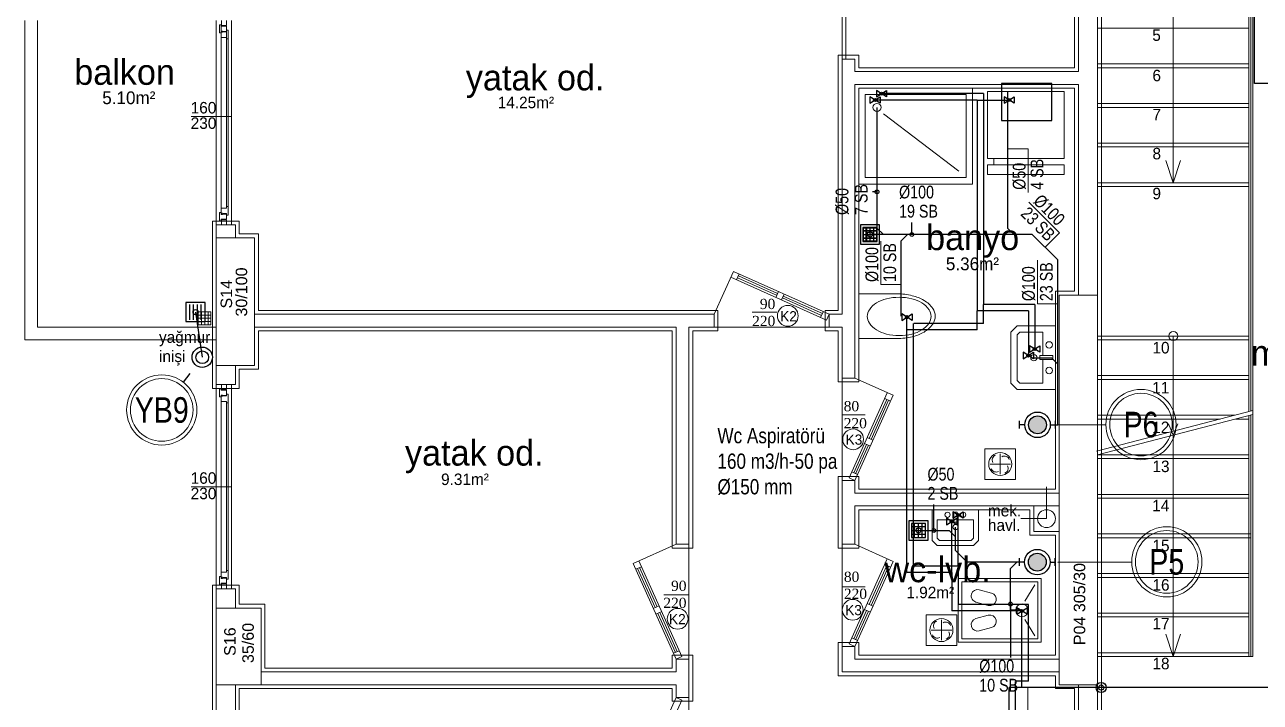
# Model space of a CAD drawing. Header units: centimetres. Extents: x 247352 to 270197, y -444050 to -441150.
# Drawn here: x 252605 to 253573, y -442880 to -442349 of the extents above; entities that cross this region are included whole.
import ezdxf
from ezdxf.enums import TextEntityAlignment as Align

# ---------------------------------------------------------------- set-up
doc = ezdxf.new("R2010")
doc.units = ezdxf.units.CM
doc.linetypes.add('DASHED', pattern=[1.524, 1.27, -0.254])
for name, color, linetype, lineweight in [('ROTAS-MIMARI', 8, 'Continuous', 13), ('ROTAS-MIMARI-YAZI', 8, 'Continuous', 13), ('ROTAS-SIHHI-HAVALANDIRMA-SEMBOL', 30, 'Continuous', 13), ('ROTAS-SIHHI-HAVALANDIRMA-YAZI', 30, 'Continuous', 9), ('ROTAS-SIHHI-KOLON-NO', 6, 'Continuous', 18), ('ROTAS-SIHHI-PIS-SU-CAP', 211, 'Continuous', 18), ('ROTAS-SIHHI-TEMIZ-SU-CAP', 101, 'Continuous', 18), ('ROTAS-SIHHI-YAGMUR-NO', 3, 'Continuous', 18)]:
    doc.layers.add(name, color=color, linetype=linetype, lineweight=lineweight)
for name, color, linetype in [('ROTAS-SEMBOL-KILAVUZ', 9, 'Continuous'), ('ROTAS-SIHHI-PIS-SU', 6, 'Continuous'), ('ROTAS-SIHHI-SEMBOL', 5, 'Continuous'), ('ROTAS-SIHHI-SICAK-SU', 1, 'DASHED'), ('ROTAS-SIHHI-SOGUK-SU', 5, 'Continuous'), ('ROTAS-SIHHI-YAGMUR', 3, 'Continuous')]:
    doc.layers.add(name, color=color, linetype=linetype)
doc.styles.add('arial_1_18', font='arial.ttf', dxfattribs={"height": 0.2})
doc.styles.add('ROTAS-YAZI', font='arial.ttf')
pattern_1 = [(45, (11555268.9, -21881944.5), (-441.941738, 441.941738), []), (45, (11555710.8, -21881944.5), (-441.941738, 441.941738), [781.25, -156.25, 0, -156.25])]

# ---------------------------------------------------------------- blocks, each defined once
blk = doc.blocks.new('ROTAS-S2-PIS-KOLON')
h = blk.add_hatch(color=6)
edge = h.paths.add_edge_path()
edge.add_arc((0, 0), 7, 0, 360)
at = {"color": 30}
for p, q in [((-10, 0), (-14, 0)), ((10, 0), (14, 0))]:
    blk.add_line(p, q, dxfattribs=at)
at = {"color": 1}
for points in [[(-14, -3), (-14, 3)], [(14, -3), (14, 3)]]:
    blk.add_lwpolyline(points, dxfattribs=at)
at = {"color": 30}
blk.add_circle((0, 0), 10, dxfattribs=at)
at = {"color": 6}
blk.add_circle((0, 0), 7, dxfattribs=at)
at = {"style": 'ROTAS-YAZI', "flags": 1}
blk.add_attdef('NO', (0, 0), '', height=5, dxfattribs=at)
blk = doc.blocks.new('ROTAS-S2-YER-SUZGECI')
for p, q in [((-5.5, 3), (5.5, 3)), ((-5.5, 0), (5.5, 0)), ((-3, -5.5), (-3, 5.5)), ((0, -5.5), (0, 5.5)), ((3, -5.5), (3, 5.5)), ((-5.5, -3), (5.5, -3))]:
    blk.add_line(p, q)
for points in [[(-7.5, -7.5), (7.5, -7.5), (7.5, 7.5), (-7.5, 7.5)], [(-5.5, -5.5), (5.5, -5.5), (5.5, 5.5), (-5.5, 5.5)]]:
    blk.add_lwpolyline(points, close=True)
blk.add_circle((0, 0), 2)
blk = doc.blocks.new('ROTAS-S2-TEMIZ-GIRIS')
for radius in [4, 2]:
    blk.add_circle((0, 0), radius)
blk = doc.blocks.new('ROTAS-S2-KURESEL-VANA')
blk.add_lwpolyline([(-4, -2.5), (4, 2.5), (4, -2.5), (-4, 2.5)], close=True)
blk.add_circle((0, 0), 1.2)
blk = doc.blocks.new('ROTAS-S2-BALKON-SUZGECI')
for p, q in [((-4.5, -6), (-4.5, 6)), ((-1.5, -6), (-1.5, 6)), ((1.5, -6), (1.5, 6)), ((4.5, -6), (4.5, 6))]:
    blk.add_line(p, q)
blk.add_lwpolyline([(-7.5, -7.5), (7.5, -7.5), (7.5, 7.5), (-7.5, 7.5)], close=True)
blk.add_circle((0, 0), 2)
blk = doc.blocks.new('ROTAS-S2-KOLON-YAGMUR')
at = {"color": 3}
for radius in [8, 5]:
    blk.add_circle((0, 0), radius, dxfattribs=at)
blk = doc.blocks.new('ROTAS-S2-ASPIRATOR')
for q in [(-8, 0), (0, 8), (8, 0), (0, -8)]:
    blk.add_line((0, 0), q)
blk.add_lwpolyline([(-12, -12), (12, -12), (12, 12), (-12, 12)], close=True)
blk.add_circle((0, 0), 9)
for centre, start, end in [((-2.26, 3.3), 110, 210), ((3.3, 2.26), 20, 120), ((-3.3, -2.26), 200, 300), ((2.26, -3.3), 290, 390)]:
    blk.add_arc(centre, 4, start, end)
blk = doc.blocks.new('ROTAS-S2-KOLON-NO')
at = {"color": 1}
for radius in [27.5, 24.5]:
    blk.add_circle((0, 0), radius, dxfattribs=at)
at = {"color": 6, "style": 'ROTAS-YAZI', "width": 0.8}
blk.add_attdef('NO', text='', height=20, dxfattribs=at).set_placement((0, 0), align=Align.MIDDLE_CENTER)
blk = doc.blocks.new('ROTAS-S2-KOLON-NO-YAGMUR')
at = {"color": 1}
for radius in [27.5, 24.5]:
    blk.add_circle((0, 0), radius, dxfattribs=at)
at = {"color": 3, "style": 'ROTAS-YAZI', "width": 0.8}
blk.add_attdef('NO', text='', height=20, dxfattribs=at).set_placement((0, 0), align=Align.MIDDLE_CENTER)
blk = doc.blocks.new('ROTAS-S2-TS-CAP2')
at = {"style": 'ROTAS-YAZI', "width": 0.8}
for tag, p in [('C1', (0, 15)), ('M1', (0, 0))]:
    blk.add_attdef(tag, p, '', height=10, dxfattribs=at)
blk = doc.blocks.new('ROTAS-S2-PS-CAP-UL')
for p, q in [((0, 16), (-34, 16)), ((0, 0), (0, 16))]:
    blk.add_line(p, q)
at = {"style": 'ROTAS-YAZI', "width": 0.8}
for tag, p in [('CAP', (-32, 18)), ('SB', (-32, 4))]:
    blk.add_attdef(tag, p, '', height=10, dxfattribs=at)
blk = doc.blocks.new('ROTAS-S2-PS-CAP-U')
for p, q in [((0, 0), (0, 16)), ((0, 16), (34, 16))]:
    blk.add_line(p, q)
at = {"style": 'ROTAS-YAZI', "width": 0.8}
for tag, p in [('CAP', (2, 18)), ('SB', (2, 4))]:
    blk.add_attdef(tag, p, '', height=10, dxfattribs=at)
blk = doc.blocks.new('ROTAS-S2-PS-CAP-AL')
for p, q in [((0, 0), (0, -16)), ((0, -16), (-34, -16))]:
    blk.add_line(p, q)
at = {"style": 'ROTAS-YAZI', "width": 0.8}
for tag, p in [('CAP', (-32, -14)), ('SB', (-32, -28))]:
    blk.add_attdef(tag, p, '', height=10, dxfattribs=at)

msp = doc.modelspace()

# ---------------------------------------------------------------- hatches: boundary and pattern name
at = {"layer": 'ROTAS-MIMARI', "ltscale": 0.03}
h = msp.add_hatch(dxfattribs=at)
h.set_pattern_fill('ANSI35', color=256, scale=50, style=0)
h.set_pattern_definition(pattern_1)
h.paths.add_polyline_path([(252785.24, -442515.76), (252755.24, -442515.76), (252755.24, -442615.76), (252785.24, -442615.76)])
h.paths.add_polyline_path([(252781.9, -442579.86), (252781.9, -442536.75), (252767.93, -442536.75), (252767.93, -442579.86)], flags=24)
h.paths.add_polyline_path([(252770.08, -442573.54), (252770.08, -442546.52), (252756.12, -442546.52), (252756.12, -442573.54)], flags=24)
h = msp.add_hatch(dxfattribs=at)
h.set_pattern_fill('ANSI35', color=256, scale=50, style=0)
h.set_pattern_definition(pattern_1)
h.paths.add_polyline_path([(253445.24, -442560.76), (253415.24, -442560.76), (253415.24, -442865.76), (253445.24, -442865.76)])
h.paths.add_polyline_path([(253438.05, -442837.16), (253438.05, -442768.19), (253424.08, -442768.19), (253424.08, -442837.16)], flags=24)
h = msp.add_hatch(dxfattribs=at)
h.set_pattern_fill('ANSI35', color=256, scale=50, style=0)
h.set_pattern_definition(pattern_1)
h.paths.add_polyline_path([(252790.24, -442805.76), (252755.24, -442805.76), (252755.24, -442865.76), (252790.24, -442865.76)])
h.paths.add_polyline_path([(252787.09, -442851.16), (252787.09, -442815.04), (252773.12, -442815.04), (252773.12, -442851.16)], flags=24)
h.paths.add_polyline_path([(252772.87, -442845.58), (252772.87, -442818.55), (252758.91, -442818.55), (252758.91, -442845.58)], flags=24)

# ---------------------------------------------------------------- linework, layer by layer
for p, q in [((253504.49, -442225.76), (253504.49, -442472.76)), ((253563.74, -442225.76), (253563.74, -442651.93)), ((253565.24, -442225.76), (253565.24, -442651.54)), ((253566.74, -442225.76), (253566.74, -442654.25)), ((253427.24, -442313.76), (253427.24, -442382.76)), ((253430.24, -442310.76), (253430.24, -442385.76)), ((253445.24, -442310.76), (253445.24, -442560.76)), ((253448.24, -442525.76), (253448.24, -442310.76)), ((253245.24, -442375.9), (253245.24, -442329.08)), ((253248.24, -442329.08), (253248.24, -442375.9)), ((252755.24, -442505.76), (252755.24, -442345.76)), ((252757.65, -442349.06), (252759.05, -442349.06)), ((252757.65, -442355.46), (252757.65, -442349.06)), ((252759.05, -442349.06), (252759.05, -442492.56)), ((252759.05, -442350.26), (252759.05, -442349.06)), ((252759.05, -442350.26), (252763.25, -442350.26)), ((252759.25, -442349.76), (252759.25, -442345.76)), ((252763.25, -442349.76), (252759.25, -442349.76)), ((252763.25, -442345.76), (252763.25, -442349.76)), ((252763.25, -442350.26), (252763.25, -442491.36)), ((252763.25, -442354.26), (252763.25, -442350.26)), ((252763.25, -442353.36), (252763.25, -442354.56)), ((252763.25, -442353.36), (252764.65, -442353.36)), ((252764.65, -442491.36), (252764.65, -442353.36)), ((252764.65, -442360.16), (252764.65, -442353.36)), ((252767.05, -442505.76), (252767.05, -442345.76)), ((253445.24, -442351.76), (253563.74, -442351.76)), ((252757.65, -442355.46), (252759.05, -442355.46)), ((252759.05, -442353.96), (252760.05, -442353.96)), ((252759.05, -442355.46), (252759.05, -442353.96)), ((252759.05, -442354.56), (252759.05, -442358.96)), ((252759.05, -442354.56), (252759.55, -442354.56)), ((252759.05, -442358.96), (252763.25, -442358.96)), ((252759.55, -442354.86), (252759.55, -442354.56)), ((252759.55, -442354.86), (252760.05, -442354.86)), ((252760.05, -442354.26), (252760.05, -442353.96)), ((252760.05, -442354.26), (252763.25, -442354.26)), ((252760.05, -442354.86), (252760.05, -442354.56)), ((252760.05, -442354.56), (252763.25, -442354.56)), ((252763.25, -442360.16), (252763.25, -442358.96)), ((252763.25, -442360.16), (252764.65, -442360.16)), ((253242.24, -442572.76), (253242.24, -442372.9)), ((253242.24, -442372.9), (253258.24, -442372.9)), ((253258.24, -442372.9), (253258.24, -442382.76)), ((253245.24, -442375.9), (253245.24, -442575.76)), ((253255.24, -442375.9), (253245.24, -442375.9)), ((253248.24, -442375.9), (253245.24, -442375.9)), ((253255.24, -442375.9), (253255.24, -442385.76)), ((253445.24, -442379.76), (253563.74, -442379.76)), ((253430.24, -442385.76), (253255.24, -442385.76)), ((253258.24, -442382.76), (253427.24, -442382.76)), ((253445.24, -442382.76), (253563.74, -442382.76)), ((253430.24, -442395.76), (253255.24, -442395.76)), ((253255.24, -442395.76), (253255.24, -442625.76)), ((253427.24, -442398.76), (253258.24, -442398.76)), ((253258.24, -442398.76), (253258.24, -442628.76)), ((253347.24, -442468.76), (253347.24, -442398.76)), ((253427.24, -442398.76), (253427.24, -442557.76)), ((253430.24, -442395.76), (253430.24, -442560.76)), ((253445.24, -442410.76), (253563.74, -442410.76)), ((252735.61, -442420.81), (252767.05, -442420.81)), ((253445.24, -442413.76), (253563.74, -442413.76)), ((253445.24, -442441.76), (253563.74, -442441.76)), ((253445.24, -442444.76), (253563.74, -442444.76)), ((253504.49, -442472.76), (253498.76, -442455.24)), ((253504.49, -442472.76), (253510.22, -442455.24)), ((253445.24, -442472.76), (253563.74, -442472.76)), ((253445.24, -442475.76), (253563.74, -442475.76)), ((252757.65, -442496.06), (252757.65, -442502.46)), ((252757.65, -442496.06), (252759.05, -442496.06)), ((252759.05, -442492.56), (252763.25, -442492.56)), ((252759.05, -442496.96), (252759.05, -442492.56)), ((252759.05, -442496.06), (252759.05, -442497.56)), ((252759.05, -442496.96), (252759.55, -442496.96)), ((252759.05, -442497.56), (252760.05, -442497.56)), ((252759.55, -442496.66), (252760.05, -442496.66)), ((252759.55, -442496.66), (252759.55, -442496.96)), ((252760.05, -442496.66), (252760.05, -442496.96)), ((252760.05, -442496.96), (252763.25, -442496.96)), ((252760.05, -442497.26), (252760.05, -442497.56)), ((252760.05, -442497.26), (252763.25, -442497.26)), ((252763.25, -442491.36), (252763.25, -442492.56)), ((252763.25, -442491.36), (252764.65, -442491.36)), ((252763.25, -442498.16), (252763.25, -442496.96)), ((252763.25, -442497.26), (252763.25, -442501.26)), ((252763.25, -442498.16), (252764.65, -442498.16)), ((252764.65, -442491.36), (252764.65, -442498.16)), ((252773.24, -442502.76), (252752.24, -442502.76)), ((252752.24, -442502.76), (252752.24, -442515.76)), ((252755.24, -442515.76), (252755.24, -442505.76)), ((252755.24, -442505.76), (252770.24, -442505.76)), ((252757.65, -442502.46), (252759.05, -442502.46)), ((252759.05, -442501.26), (252759.05, -442502.46)), ((252759.05, -442501.26), (252763.25, -442501.26)), ((252759.25, -442501.76), (252759.25, -442505.76)), ((252763.25, -442501.76), (252759.25, -442501.76)), ((252763.25, -442505.76), (252763.25, -442501.76)), ((252770.24, -442515.76), (252770.24, -442505.76)), ((252773.24, -442512.76), (252773.24, -442502.76)), ((253272.04, -442508.24), (253262.04, -442508.24)), ((253262.04, -442508.24), (253262.04, -442518.24)), ((253264.51, -442508.24), (253264.51, -442518.24)), ((253267.13, -442508.24), (253267.13, -442518.24)), ((253269.74, -442508.24), (253269.74, -442518.24)), ((253272.04, -442518.24), (253272.04, -442508.24)), ((252752.24, -442515.76), (252752.24, -442585.76)), ((252788.24, -442512.76), (252773.24, -442512.76)), ((252788.24, -442572.76), (252788.24, -442512.76)), ((253262.04, -442510.71), (253272.04, -442510.71)), ((253262.04, -442513.24), (253272.04, -442513.24)), ((253262.04, -442515.77), (253272.04, -442515.77)), ((253262.04, -442518.24), (253272.04, -442518.24)), ((253448.24, -442585.76), (253448.24, -442525.76)), ((253144.99, -442575.76), (253160.11, -442542.12)), ((253232.94, -442580.32), (253158.06, -442546.68)), ((253234.99, -442575.76), (253160.11, -442542.12)), ((253162.62, -442548.73), (253164.67, -442544.17)), ((253194.61, -442559.4), (253164.01, -442545.65)), ((253193.96, -442560.84), (253163.36, -442547.09)), ((253195.27, -442557.92), (253193.22, -442562.48)), ((253199.83, -442559.97), (253197.78, -442564.53)), ((253229.12, -442576.64), (253198.52, -442562.89)), ((253229.77, -442575.2), (253199.17, -442561.45)), ((253288.12, -442559.76), (253258.19, -442559.76)), ((253258.19, -442559.76), (253258.19, -442594.8)), ((253412.24, -442557.76), (253412.24, -442712.76)), ((253427.24, -442557.76), (253412.24, -442557.76)), ((252751.09, -442573.9), (252741.09, -442573.9)), ((252741.09, -442573.9), (252741.09, -442583.9)), ((252743.56, -442573.9), (252743.56, -442583.9)), ((252746.17, -442573.9), (252746.17, -442583.9)), ((252748.79, -442573.9), (252748.79, -442583.9)), ((252751.09, -442583.9), (252751.09, -442573.9)), ((252785.24, -442575.76), (253144.99, -442575.76)), ((253147.99, -442572.76), (252788.24, -442572.76)), ((253144.99, -442585.76), (253144.99, -442575.76)), ((253147.99, -442588.76), (253147.99, -442572.76)), ((253174.74, -442574.13), (253194.06, -442574.13)), ((253230.43, -442573.71), (253228.38, -442578.28)), ((253242.24, -442572.76), (253231.99, -442572.76)), ((253231.99, -442572.76), (253231.99, -442588.76)), ((253234.99, -442575.76), (253232.94, -442580.32)), ((253234.99, -442575.76), (253245.24, -442575.76)), ((253234.99, -442585.76), (253234.99, -442575.76)), ((252741.09, -442576.37), (252751.09, -442576.37)), ((252741.09, -442578.9), (252751.09, -442578.9)), ((252741.09, -442581.43), (252751.09, -442581.43)), ((252741.09, -442583.9), (252751.09, -442583.9)), ((252752.24, -442585.76), (252752.24, -442633.76)), ((252785.24, -442585.76), (253115.24, -442585.76)), ((253115.24, -442585.76), (253115.24, -442755.76)), ((253125.24, -442585.76), (253144.99, -442585.76)), ((253125.24, -442585.76), (253125.24, -442755.76)), ((253234.99, -442585.76), (253144.99, -442585.76)), ((253234.99, -442585.76), (253245.24, -442585.76)), ((253245.24, -442585.76), (253245.24, -442625.76)), ((253448.24, -442810.76), (253448.24, -442585.76)), ((252788.24, -442588.76), (253112.24, -442588.76)), ((252788.24, -442588.76), (252788.24, -442618.76)), ((253112.24, -442588.76), (253112.24, -442758.76)), ((253128.24, -442758.76), (253128.24, -442588.76)), ((253128.24, -442588.76), (253147.99, -442588.76)), ((253231.99, -442588.76), (253242.24, -442588.76)), ((253242.24, -442628.76), (253242.24, -442588.76)), ((253288.12, -442594.76), (253258.23, -442594.76)), ((253445.24, -442592.76), (253563.74, -442592.76)), ((253504.49, -442592.76), (253504.49, -442667.3)), ((253445.24, -442595.76), (253563.74, -442595.76)), ((252755.24, -442630.76), (252755.24, -442615.76)), ((252770.24, -442630.76), (252770.24, -442615.76)), ((252773.24, -442633.76), (252773.24, -442618.76)), ((252788.24, -442618.76), (252773.24, -442618.76)), ((253445.24, -442623.76), (253563.74, -442623.76)), ((252752.24, -442633.76), (252773.24, -442633.76)), ((252770.24, -442630.76), (252755.24, -442630.76)), ((252755.24, -442790.76), (252755.24, -442630.76)), ((252757.65, -442640.46), (252757.65, -442634.06)), ((252757.65, -442634.06), (252759.05, -442634.06)), ((252759.05, -442635.26), (252759.05, -442634.06)), ((252759.25, -442634.76), (252759.25, -442630.76)), ((252763.25, -442630.76), (252763.25, -442634.76)), ((252767.05, -442790.76), (252767.05, -442630.76)), ((253258.24, -442628.76), (253242.24, -442628.76)), ((253255.24, -442625.76), (253245.24, -442625.76)), ((253245.24, -442705.76), (253245.24, -442625.76)), ((253255.24, -442625.76), (253285.15, -442639.2)), ((253445.24, -442626.76), (253563.74, -442626.76)), ((252757.65, -442640.46), (252759.05, -442640.46)), ((252759.05, -442635.26), (252763.25, -442635.26)), ((252759.05, -442640.46), (252759.05, -442638.96)), ((252759.05, -442638.96), (252760.05, -442638.96)), ((252759.05, -442639.56), (252759.55, -442639.56)), ((252759.05, -442639.56), (252759.05, -442643.96)), ((252763.25, -442634.76), (252759.25, -442634.76)), ((252759.55, -442639.86), (252759.55, -442639.56)), ((252759.55, -442639.86), (252760.05, -442639.86)), ((252760.05, -442639.26), (252760.05, -442638.96)), ((252760.05, -442639.26), (252763.25, -442639.26)), ((252760.05, -442639.56), (252763.25, -442639.56)), ((252760.05, -442639.86), (252760.05, -442639.56)), ((252763.25, -442639.26), (252763.25, -442635.26)), ((252763.25, -442638.36), (252764.65, -442638.36)), ((252763.25, -442638.36), (252763.25, -442639.56)), ((252764.65, -442645.16), (252764.65, -442638.36)), ((253250.68, -442703.71), (253280.59, -442637.15)), ((253255.24, -442705.76), (253285.15, -442639.2)), ((253266.43, -442673.05), (253280.18, -442642.45)), ((253267.87, -442673.7), (253281.62, -442643.1)), ((253278.54, -442641.71), (253283.1, -442643.76)), ((252759.05, -442643.96), (252759.05, -442777.56)), ((252759.05, -442643.96), (252763.25, -442643.96)), ((252763.25, -442645.16), (252763.25, -442643.96)), ((252763.25, -442645.16), (252763.25, -442776.36)), ((252763.25, -442645.16), (252764.65, -442645.16)), ((252764.65, -442776.36), (252764.65, -442645.16)), ((253444.49, -442682.86), (253566.74, -442651.15)), ((253263.35, -442654.51), (253245.24, -442654.51)), ((253445.24, -442685.76), (253566.74, -442654.25)), ((253445.24, -442654.76), (253552.82, -442654.76)), ((253445.24, -442657.76), (253541.26, -442657.76)), ((253504.49, -442670.4), (253500.63, -442661.49)), ((253504.49, -442670.4), (253508.14, -442661.43)), ((253553.21, -442657.76), (253563.74, -442657.76)), ((253563.74, -442655.03), (253563.74, -442843.76)), ((253565.24, -442654.64), (253565.24, -442843.76)), ((253566.74, -442654.25), (253566.74, -442843.76)), ((253269.35, -442674.36), (253264.79, -442672.31)), ((253504.49, -442670.4), (253504.49, -442843.76)), ((253254.37, -442699.89), (253264.38, -442677.61)), ((253255.81, -442700.54), (253265.82, -442678.26)), ((253267.3, -442678.92), (253262.74, -442676.87)), ((253445.24, -442685.76), (253563.74, -442685.76)), ((253445.24, -442688.76), (253563.74, -442688.76)), ((253257.29, -442701.2), (253252.73, -442699.15)), ((252735.61, -442710.76), (252767.05, -442710.76)), ((253242.24, -442758.76), (253242.24, -442702.76)), ((253242.24, -442702.76), (253258.24, -442702.76)), ((253245.24, -442705.76), (253245.24, -442755.76)), ((253255.24, -442705.76), (253245.24, -442705.76)), ((253255.24, -442705.76), (253250.68, -442703.71)), ((253255.24, -442705.76), (253255.24, -442715.76)), ((253258.24, -442702.76), (253258.24, -442712.76)), ((253405.24, -442735.76), (253405.24, -442710.76)), ((253415.24, -442715.76), (253255.24, -442715.76)), ((253258.24, -442712.76), (253412.24, -442712.76)), ((253445.24, -442716.76), (253563.74, -442716.76)), ((253445.24, -442719.76), (253563.74, -442719.76)), ((253415.24, -442725.76), (253255.24, -442725.76)), ((253255.24, -442725.76), (253255.24, -442755.76)), ((253392.24, -442728.76), (253258.24, -442728.76)), ((253258.24, -442728.76), (253258.24, -442758.76)), ((253315.75, -442728.76), (253352.02, -442728.76)), ((253315.75, -442752.76), (253315.75, -442728.76)), ((253332.54, -442738.59), (253332.54, -442730.59)), ((253332.54, -442730.59), (253335.22, -442730.59)), ((253335.22, -442730.59), (253335.22, -442738.59)), ((253352.02, -442728.76), (253352.02, -442752.76)), ((253392.24, -442728.76), (253392.24, -442748.76)), ((253395.24, -442725.76), (253415.24, -442725.76)), ((253395.24, -442745.76), (253395.24, -442725.76)), ((253415.24, -442725.76), (253415.24, -442745.76)), ((253332.54, -442736.76), (253319.75, -442736.76)), ((253319.75, -442751.11), (253319.75, -442736.76)), ((253335.22, -442738.59), (253332.54, -442738.59)), ((253348.02, -442736.76), (253335.22, -442736.76)), ((253348.02, -442736.76), (253348.02, -442751.11)), ((253385.24, -442735.76), (253405.24, -442735.76)), ((253412.24, -442748.76), (253392.24, -442748.76)), ((253415.24, -442745.76), (253395.24, -442745.76)), ((253412.24, -442748.76), (253412.24, -442787.76)), ((253445.24, -442747.76), (253565.24, -442747.76)), ((253115.24, -442755.76), (253081.59, -442770.88)), ((253112.24, -442758.76), (253128.24, -442758.76)), ((253115.24, -442755.76), (253125.24, -442755.76)), ((253125.24, -442845.76), (253125.24, -442755.76)), ((253258.24, -442758.76), (253242.24, -442758.76)), ((253255.24, -442755.76), (253245.24, -442755.76)), ((253245.24, -442835.76), (253245.24, -442755.76)), ((253255.24, -442755.76), (253285.15, -442769.2)), ((253319.75, -442756.76), (253315.75, -442752.76)), ((253321.41, -442752.76), (253319.75, -442751.11)), ((253348.02, -442756.76), (253319.75, -442756.76)), ((253346.36, -442752.76), (253321.41, -442752.76)), ((253348.02, -442751.11), (253346.36, -442752.76)), ((253352.02, -442752.76), (253348.02, -442756.76)), ((253445.24, -442750.76), (253565.24, -442750.76)), ((253119.8, -442843.71), (253086.16, -442768.83)), ((253250.68, -442833.71), (253280.59, -442767.15)), ((253255.24, -442835.76), (253285.15, -442769.2)), ((252759.05, -442777.56), (252763.25, -442777.56)), ((252759.05, -442781.96), (252759.05, -442777.56)), ((252763.25, -442776.36), (252763.25, -442777.56)), ((252763.25, -442776.36), (252764.65, -442776.36)), ((252764.65, -442776.36), (252764.65, -442783.16)), ((253115.24, -442845.76), (253081.59, -442770.88)), ((253088.2, -442773.39), (253083.64, -442775.44)), ((253098.88, -442805.38), (253085.13, -442774.78)), ((253100.32, -442804.73), (253086.57, -442774.13)), ((253266.43, -442803.05), (253280.18, -442772.45)), ((253267.87, -442803.7), (253281.62, -442773.1)), ((253278.54, -442771.71), (253283.1, -442773.76)), ((253445.24, -442778.76), (253563.74, -442778.76)), ((252752.24, -442787.76), (252752.24, -442805.76)), ((252773.24, -442787.76), (252752.24, -442787.76)), ((252757.65, -442781.06), (252757.65, -442787.46)), ((252757.65, -442781.06), (252759.05, -442781.06)), ((252757.65, -442787.46), (252759.05, -442787.46)), ((252759.05, -442781.06), (252759.05, -442782.56)), ((252759.05, -442781.96), (252759.55, -442781.96)), ((252759.05, -442782.56), (252760.05, -442782.56)), ((252759.05, -442786.26), (252759.05, -442787.46)), ((252759.05, -442786.26), (252763.25, -442786.26)), ((252759.25, -442786.76), (252759.25, -442790.76)), ((252763.25, -442786.76), (252759.25, -442786.76)), ((252759.55, -442781.66), (252760.05, -442781.66)), ((252759.55, -442781.66), (252759.55, -442781.96)), ((252760.05, -442781.66), (252760.05, -442781.96)), ((252760.05, -442781.96), (252763.25, -442781.96)), ((252760.05, -442782.26), (252760.05, -442782.56)), ((252760.05, -442782.26), (252763.25, -442782.26)), ((252763.25, -442783.16), (252763.25, -442781.96)), ((252763.25, -442782.26), (252763.25, -442786.26)), ((252763.25, -442783.16), (252764.65, -442783.16)), ((252763.25, -442790.76), (252763.25, -442786.76)), ((252773.24, -442802.76), (252773.24, -442787.76)), ((253336.09, -442782.54), (253336.09, -442832.54)), ((253401.09, -442782.54), (253336.09, -442782.54)), ((253338.87, -442785.32), (253338.87, -442829.76)), ((253398.31, -442785.32), (253338.87, -442785.32)), ((253396.09, -442787.54), (253388.32, -442800.29)), ((253398.31, -442829.76), (253398.31, -442785.32)), ((253401.09, -442832.54), (253401.09, -442782.54)), ((253412.24, -442787.76), (253412.24, -442842.74)), ((253445.24, -442781.76), (253563.74, -442781.76)), ((252755.24, -442805.76), (252755.24, -442790.76)), ((252770.24, -442790.76), (252755.24, -442790.76)), ((252770.24, -442805.76), (252770.24, -442790.76)), ((253105.67, -442795.48), (253125.24, -442795.48)), ((253263.37, -442789.14), (253245.26, -442789.14)), ((253362.21, -442794.01), (253352.55, -442791.42)), ((252752.24, -442805.76), (252752.24, -442865.76)), ((252793.24, -442802.76), (252773.24, -442802.76)), ((252793.24, -442852.76), (252793.24, -442802.76)), ((253097.39, -442806.04), (253101.95, -442803.99)), ((253254.37, -442829.89), (253264.38, -442807.61)), ((253255.81, -442830.54), (253265.82, -442808.26)), ((253267.3, -442808.92), (253262.74, -442806.87)), ((253269.35, -442804.36), (253264.79, -442802.31)), ((253349.97, -442801.08), (253359.63, -442803.66)), ((253099.44, -442810.6), (253104, -442808.55)), ((253114.68, -442840.54), (253100.93, -442809.94)), ((253116.12, -442839.89), (253102.37, -442809.29)), ((253349.97, -442814.01), (253359.63, -442811.42)), ((253396.09, -442827.54), (253388.32, -442814.72)), ((253445.24, -442809.76), (253563.74, -442809.76)), ((253445.24, -442812.76), (253563.74, -442812.76)), ((253448.24, -442865.76), (253448.24, -442810.76)), ((253362.21, -442821.08), (253352.55, -442823.66)), ((253504.49, -442843.76), (253498.76, -442826.24)), ((253504.49, -442843.76), (253510.22, -442826.24)), ((253242.24, -442858.76), (253242.24, -442832.76)), ((253242.24, -442832.76), (253258.24, -442832.76)), ((253245.24, -442835.76), (253245.24, -442855.76)), ((253255.24, -442835.76), (253245.24, -442835.76)), ((253255.24, -442835.76), (253250.68, -442833.71)), ((253257.29, -442831.2), (253252.73, -442829.15)), ((253255.24, -442835.76), (253255.24, -442845.76)), ((253258.24, -442832.76), (253258.24, -442842.76)), ((253336.09, -442832.54), (253401.09, -442832.54)), ((253338.87, -442829.76), (253398.31, -442829.76)), ((253128.24, -442842.76), (253112.24, -442842.76)), ((253112.24, -442842.76), (253112.24, -442847.76)), ((253113.19, -442841.2), (253117.75, -442839.15)), ((253115.24, -442845.76), (253119.8, -442843.71)), ((253115.24, -442845.76), (253115.24, -442855.76)), ((253115.24, -442845.76), (253125.24, -442845.76)), ((253125.24, -442845.76), (253125.24, -442875.76)), ((253128.24, -442850.76), (253128.24, -442842.76)), ((253415.24, -442845.74), (253255.24, -442845.74)), ((253258.24, -442842.74), (253412.24, -442842.74)), ((253445.24, -442840.76), (253563.74, -442840.76)), ((253445.24, -442843.76), (253565.24, -442843.76)), ((253563.74, -442843.76), (253566.74, -442843.76)), ((252790.24, -442855.76), (253115.24, -442855.76)), ((253112.24, -442852.76), (252793.24, -442852.76)), ((253112.24, -442847.76), (253112.24, -442852.76)), ((253128.24, -442865.76), (253128.24, -442850.76)), ((253415.24, -442855.74), (253245.24, -442855.74)), ((252752.24, -442865.76), (252752.24, -442913.76)), ((252755.24, -442910.76), (252755.24, -442865.76)), ((252770.24, -442910.76), (252770.24, -442865.76)), ((252790.24, -442865.76), (253115.24, -442865.76)), ((253115.24, -442865.76), (253115.24, -442875.76)), ((253128.24, -442878.76), (253128.24, -442865.76)), ((253412.24, -442858.74), (253242.24, -442858.74)), ((253412.24, -442858.74), (253412.24, -442868.76)), ((253430.24, -442865.76), (253430.24, -442895.76)), ((253445.24, -442865.76), (253445.24, -442895.76)), ((253448.24, -442898.76), (253448.24, -442865.76)), ((252773.24, -442913.76), (252773.24, -442868.76)), ((252773.24, -442868.76), (252790.24, -442868.76)), ((252790.24, -442868.76), (253112.24, -442868.76)), ((253115.24, -442875.76), (253081.59, -442950.65)), ((253112.24, -442868.76), (253112.24, -442878.76)), ((253115.24, -442875.76), (253125.24, -442875.76)), ((253115.24, -442875.76), (253119.8, -442877.81)), ((253125.24, -442875.76), (253125.24, -442965.76)), ((253412.24, -442868.76), (253427.24, -442868.76)), ((253427.24, -442868.76), (253427.24, -442898.76)), ((253119.8, -442877.81), (253086.16, -442952.69)), ((253112.24, -442878.76), (253128.24, -442878.76))]:
    msp.add_line(p, q, dxfattribs=at)
for points in [[(252605.24, -442345.76), (252605.24, -442595.76)], [(252615.24, -442345.76), (252615.24, -442585.76)], [(253419.08, -442401.39), (253359.08, -442401.39), (253359.08, -442453.74), (253419.08, -442453.74), (253419.08, -442401.39)], [(253336.51, -442463.76), (253277.51, -442418.76)], [(253419.08, -442458.74), (253359.08, -442458.74), (253359.08, -442466.39), (253419.08, -442466.39), (253419.08, -442458.74)], [(253364.08, -442453.74), (253364.08, -442458.74)], [(252755.24, -442615.76), (252755.24, -442515.76)], [(252755.24, -442515.76), (252785.24, -442515.76)], [(252785.24, -442515.76), (252785.24, -442615.76)], [(253445.24, -442560.76), (253415.24, -442560.76)], [(253415.24, -442865.76), (253415.24, -442560.76)], [(253445.24, -442865.76), (253445.24, -442560.76)], [(252615.24, -442585.76), (252755.24, -442585.76)], [(253402.33, -442629.73), (253384.41, -442629.73), (253382.33, -442627.65), (253382.33, -442591.8), (253384.41, -442589.73), (253402.33, -442589.73)], [(253402.33, -442607.92), (253402.33, -442589.73)], [(252605.24, -442595.76), (252755.24, -442595.76)], [(253402.33, -442629.73), (253402.33, -442611.27)], [(252785.24, -442615.76), (252755.24, -442615.76)], [(252755.24, -442865.76), (252755.24, -442805.76)], [(252755.24, -442805.76), (252790.24, -442805.76)], [(252790.24, -442805.76), (252790.24, -442865.76)], [(252790.24, -442865.76), (252755.24, -442865.76)], [(253445.24, -442865.76), (253415.24, -442865.76)]]:
    msp.add_lwpolyline(points, dxfattribs=at)
for points in [[(253258.24, -442398.76), (253347.24, -442398.76), (253347.24, -442473.76), (253258.24, -442473.76)], [(253263.24, -442403.76), (253342.24, -442403.76), (253342.24, -442468.76), (253263.24, -442468.76)], [(253412.33, -442584.73), (253412.33, -442634.73), (253382.33, -442634.73), (253377.33, -442629.73), (253377.33, -442589.73), (253382.33, -442584.73)], [(253410.05, -442611.27), (253400.05, -442611.27), (253400.05, -442607.92), (253410.05, -442607.92)]]:
    msp.add_lwpolyline(points, close=True, dxfattribs=at)
for centre, radius in [((253272.51, -442413.76), 3.16), ((253202.67, -442576.97), 8.14), ((253504.49, -442592.76), 3.6), ((252744.24, -442609.37), 8), ((252744.24, -442609.37), 5), ((253407.33, -442599.73), 2.52), ((253395.38, -442609.73), 2.52), ((253407.33, -442619.73), 2.52), ((253253.84, -442673.64), 8.14), ((253327.75, -442732.76), 2.02), ((253340.02, -442732.76), 2.02), ((253405.24, -442735.76), 7), ((253333.99, -442742.33), 2.02), ((253116.45, -442814.18), 8.14), ((253253.5, -442807.1), 8.14), ((253386.09, -442807.54), 5)]:
    msp.add_circle(centre, radius, dxfattribs=at)
for centre, radius, start, end in [((253286.62, -442590.86), 28.03, 103.95685, 120.96376), ((253289.88, -442603.95), 41.53, 90, 103.95685), ((253288.12, -442611.02), 51.26, 76.41629, 90), ((253289.88, -442603.95), 41.53, 76.04315, 90), ((253293.13, -442590.86), 28.03, 59.03624, 76.04315), ((253292.15, -442594.35), 34.11, 59.74356, 76.41629), ((253298.28, -442583.83), 21.94, 35.37781, 59.74356), ((253274.17, -442577.43), 9.3, 145.38051, 180), ((253281.67, -442582.6), 18.4, 120.96376, 145.38051), ((253298.09, -442582.6), 18.4, 34.61949, 59.03624), ((253305.58, -442577.43), 9.3, 0, 34.61949), ((253307.54, -442577.26), 10.58, 0, 35.37781), ((253274.17, -442577.43), 9.3, 180, -145.38051), ((253281.67, -442572.25), 18.4, -145.38051, -120.96376), ((253298.09, -442572.25), 18.4, -59.03624, -34.61949), ((253298.28, -442570.69), 21.94, -59.74356, -35.37781), ((253305.58, -442577.43), 9.3, -34.61949, 0), ((253307.54, -442577.26), 10.58, -35.37781, 0), ((253286.62, -442563.99), 28.03, -120.96376, -103.95685), ((253289.88, -442550.9), 41.53, -103.95685, -90), ((253288.12, -442543.5), 51.26, -90, -76.41629), ((253289.88, -442550.9), 41.53, -90, -76.04315), ((253293.13, -442563.99), 28.03, -76.04315, -59.03624), ((253292.15, -442560.18), 34.11, -76.41629, -59.74356), ((253351.26, -442796.25), 5, 165, -105), ((253351.26, -442796.25), 5, 75, 165), ((253360.92, -442798.83), 5, -105, 75), ((253351.26, -442818.83), 5, 105, -165), ((253360.92, -442816.25), 5, -75, 105), ((253351.26, -442818.83), 5, -165, -75)]:
    msp.add_arc(centre, radius, start, end, dxfattribs=at)
at = {"layer": 'ROTAS-SEMBOL-KILAVUZ'}
for p, q in [((253272.51, -442479.9), (253268.97, -442479.9)), ((253299.83, -442513.24), (253299.83, -442503.89)), ((252734.46, -442622.09), (252729.29, -442628.84)), ((253414.2, -442662.26), (253451.7, -442662.17)), ((253316.99, -442745), (253316.99, -442724.8)), ((253414, -442769.77), (253471.9, -442769.65)), ((253377, -442802.63), (253377, -442844.48))]:
    msp.add_line(p, q, dxfattribs=at)
for centre in [(253272.51, -442479.9), (253299.83, -442513.24), (253316.99, -442745), (253377, -442802.63)]:
    msp.add_circle(centre, 1.5, dxfattribs=at)
at = {"layer": 'ROTAS-SIHHI-PIS-SU'}
for points in [[(253374.8, -442401.4), (253374.8, -442508.24), (253379.8, -442513.24)], [(253272.51, -442413.76), (253272.51, -442508.24), (253277.51, -442513.24)], [(253408.2, -442662.3), (253414.1, -442662.3), (253414.1, -442614.73), (253414.1, -442533.24), (253394.1, -442513.24), (253379.8, -442513.24), (253296.5, -442513.24), (253277.51, -442513.24), (253267.04, -442513.24)], [(253291.5, -442577.26), (253291.5, -442518.24), (253296.5, -442513.24)], [(253395.38, -442609.73), (253409.1, -442609.73), (253414.1, -442614.73)], [(253305, -442745), (253328.99, -442745), (253333.99, -442750)], [(253388.05, -442769.8), (253382, -442769.8), (253343.14, -442769.8), (253333.99, -442760.64), (253333.99, -442750), (253333.99, -442742.33)], [(253386.09, -442807.54), (253377, -442807.54), (253377, -442774.8), (253382, -442769.8)]]:
    msp.add_lwpolyline(points, dxfattribs=at)
at = {"layer": 'ROTAS-SIHHI-SEMBOL'}
msp.add_lwpolyline([(253369.9, -442423.9), (253409.3, -442423.9), (253409.3, -442395.1), (253369.9, -442395.1)], close=True, dxfattribs=at)
at = {"layer": 'ROTAS-SIHHI-SICAK-SU'}
for points in [[(253356, -442403), (253276, -442403)], [(253356, -442403), (253356, -442568)], [(253356, -442583), (253356, -442568)], [(253396, -442568), (253356, -442568)], [(253396, -442568), (253396, -442603)], [(253356, -442583), (253301, -442583)], [(253301, -442773), (253301, -442583)], [(253336, -442773), (253336, -442733)], [(253336, -442773), (253301, -442773)], [(253336, -442773), (253336, -442803)], [(253391, -442803), (253336, -442803)], [(253391, -442863), (253391, -442803)], [(253391, -442863), (253381, -442863)], [(253381, -443148), (253381, -442863)]]:
    msp.add_lwpolyline(points, dxfattribs=at)
at = {"layer": 'ROTAS-SIHHI-SOGUK-SU'}
for points in [[(253678.5, -442395), (253568, -442395), (253568, -442049)], [(253351, -442408), (253271, -442408)], [(253351, -442408), (253351, -442573)], [(253351, -442408), (253376, -442408)], [(253678.5, -442405), (253611, -442405), (253611, -442446), (253672.5, -442446), (253672.5, -442868), (253448, -442868)], [(253351, -442588), (253351, -442573)], [(253391, -442573), (253351, -442573)], [(253391, -442573), (253391, -442608)], [(253296, -442588), (253296, -442578)], [(253351, -442588), (253296, -442588)], [(253296, -442778), (253296, -442588)], [(253331, -442778), (253331, -442738)], [(253331, -442778), (253296, -442778)], [(253331, -442778), (253331, -442808)], [(253386, -442808), (253331, -442808)], [(253386, -442868), (253386, -442808)], [(253386, -442868), (253376, -442868)], [(253376, -443153), (253376, -442868)], [(253416, -442868), (253386, -442868)], [(253448, -442868), (253416, -442868)]]:
    msp.add_lwpolyline(points, dxfattribs=at)
at = {"layer": 'ROTAS-SIHHI-TEMIZ-SU-CAP'}
msp.add_lwpolyline([(253390.5, -442868), (253390.5, -442890)], dxfattribs=at)
at = {"layer": 'ROTAS-SIHHI-YAGMUR'}
msp.add_lwpolyline([(252739, -442574), (252744.24, -442609.37)], dxfattribs=at)

# ---------------------------------------------------------------- block references
at = {"layer": 'ROTAS-SIHHI-HAVALANDIRMA-SEMBOL'}
for p in [(253369, -442693), (253323, -442823)]:
    msp.add_blockref('ROTAS-S2-ASPIRATOR', p, dxfattribs=at)
at = {"layer": 'ROTAS-SIHHI-KOLON-NO'}
for p, values in [((253479.2, -442662.1), {'NO': 'P6'}), ((253499.4, -442769.6), {'NO': 'P5'})]:
    msp.add_blockref('ROTAS-S2-KOLON-NO', p, dxfattribs=at).add_auto_attribs(values)
at = {"layer": 'ROTAS-SIHHI-PIS-SU-CAP'}
for name, p, rotation, values in [('ROTAS-S2-PS-CAP-AL', (253374.8, -442446.27), 90, {'CAP': 'Ø50', 'SB': '4 SB'}), ('ROTAS-S2-TS-CAP2', (253265.12, -442497.97), 90, {'C1': 'Ø50', 'M1': '7 SB'}), ('ROTAS-S2-PS-CAP-UL', (253404.1, -442523.24), -45, {'CAP': 'Ø100', 'SB': '23 SB'}), ('ROTAS-S2-PS-CAP-U', (253291.5, -442552.47), 90, {'CAP': 'Ø100', 'SB': '10 SB'}), ('ROTAS-S2-PS-CAP-U', (253414.1, -442567.47), 90, {'CAP': 'Ø100', 'SB': '23 SB'})]:
    msp.add_blockref(name, p, dxfattribs=dict(at, rotation=rotation)).add_auto_attribs(values)
for p, values in [((253289.81, -442500.03), {'C1': 'Ø100', 'M1': '19 SB'}), ((253312.02, -442720.95), {'C1': 'Ø50', 'M1': '2 SB'}), ((253352.56, -442871.16), {'C1': 'Ø100', 'M1': '10 SB'})]:
    msp.add_blockref('ROTAS-S2-TS-CAP2', p, dxfattribs=at).add_auto_attribs(values)
at = {"layer": 'ROTAS-SIHHI-SEMBOL'}
for name, p in [('ROTAS-S2-KURESEL-VANA', (253276, -442403)), ('ROTAS-S2-KURESEL-VANA', (253271, -442408)), ('ROTAS-S2-KURESEL-VANA', (253376, -442408)), ('ROTAS-S2-YER-SUZGECI', (253267.04, -442513.24)), ('ROTAS-S2-BALKON-SUZGECI', (252739, -442574)), ('ROTAS-S2-KURESEL-VANA', (253296, -442578)), ('ROTAS-S2-KOLON-YAGMUR', (252744.24, -442609.37)), ('ROTAS-S2-KURESEL-VANA', (253396, -442603)), ('ROTAS-S2-KURESEL-VANA', (253391, -442608)), ('ROTAS-S2-PIS-KOLON', (253398.2, -442662.3)), ('ROTAS-S2-KURESEL-VANA', (253336, -442733)), ('ROTAS-S2-YER-SUZGECI', (253305, -442745)), ('ROTAS-S2-KURESEL-VANA', (253331, -442738)), ('ROTAS-S2-PIS-KOLON', (253398, -442769.8)), ('ROTAS-S2-KURESEL-VANA', (253386, -442808)), ('ROTAS-S2-TEMIZ-GIRIS', (253448, -442868))]:
    msp.add_blockref(name, p, dxfattribs=at)
at = {"layer": 'ROTAS-SIHHI-YAGMUR-NO'}
msp.add_blockref('ROTAS-S2-KOLON-NO-YAGMUR', (252712.54, -442650.65), dxfattribs=at).add_auto_attribs({'NO': 'YB9'})

# ---------------------------------------------------------------- texts
at = {"layer": 'ROTAS-MIMARI-YAZI', "ltscale": 0.03}
for s, p in [('5', (253488.01, -442361.67)), ('6', (253488.17, -442393.3)), ('160', (252735.18, -442418.51)), ('7', (253488.17, -442423.92)), ('230', (252735.2, -442430.58)), ('8', (253488.19, -442454.45)), ('9', (253488.17, -442485.69)), ('10', (253488.17, -442606.4)), ('11', (253488.01, -442637.72)), ('12', (253488.01, -442668.77)), ('13', (253488.17, -442699.33)), ('160', (252735.18, -442708.46)), ('230', (252735.2, -442720.53)), ('14', (253488.01, -442730.01)), ('mek.', (253359.34, -442734.01)), ('havl.', (253359.37, -442745.32)), ('15', (253488.17, -442761.3)), ('16', (253488.17, -442792.13)), ('17', (253488.19, -442822.42)), ('18', (253488.17, -442853.72))]:
    msp.add_text(s, height=9, dxfattribs=at).set_placement(p)
at = {"layer": 'ROTAS-MIMARI-YAZI', "ltscale": 0.03, "style": 'arial_1_18'}
for s, p in [('30/100', (252779.41, -442577.53)), ('S14', (252767.6, -442571.22)), ('P04 305/30', (253435.56, -442834.83)), ('35/60', (252784.6, -442848.83)), ('S16', (252770.39, -442843.25))]:
    msp.add_text(s, height=9, rotation=90, dxfattribs=at).set_placement(p)
at = {"layer": 'ROTAS-MIMARI-YAZI', "ltscale": 0.03}
for s, width, insert, char_height, attachment_point in [('balkon', 237.6489, (252722.84, -442376.08), 20, 3), ('yatak od.', 237.6489, (253059.15, -442380.41), 20, 3), ('5.10m²', 64.7169, (252707.57, -442401.22), 10, 3), ('14.25m²', 64.7169, (252975.55, -442405.39), 9, 1), ('banyo', 237.6489, (253383.83, -442505.51), 20, 3), ('5.36m²', 64.7169, (253368.05, -442531.25), 10, 3), ('yağmur\\Pinişi', 115.95, (252710.39, -442615.88), 9, 7), ('merdiven', 237.6489, (253675.37, -442596.02), 20, 3), ('yatak od.', 237.6489, (253011.5, -442674.21), 20, 3), ('9.31m²', 64.7169, (252931.21, -442700.44), 9, 1), ('wc-lvb.', 237.6489, (253361.55, -442765.52), 20, 3), ('1.92m²', 64.7169, (253295.5, -442789.04), 9, 1)]:
    msp.add_mtext_dynamic_manual_height_columns(s, width=width, gutter_width=45, heights=[0], dxfattribs=dict(at, insert=insert, char_height=char_height, attachment_point=attachment_point))
at = {"layer": 'ROTAS-MIMARI-YAZI', "ltscale": 0.03, "char_height": 8}
for s, insert, width, attachment_point in [('{\\fTimes New Roman|b0|i0|c162|p18;90\\P220}', (253192.89, -442585.11), 23.5115, 9), ('K2', (253209.75, -442581.3), 23.8917, 9), ('{\\fTimes New Roman|b0|i0|c162|p18;90\\P220}', (253123.37, -442784.37), 23.5115, 3), ('K2', (253109.66, -442818.46), 23.8917, 7)]:
    msp.add_mtext(s, dxfattribs=dict(at, insert=insert, width=width, attachment_point=attachment_point))
at = {"layer": 'ROTAS-MIMARI-YAZI', "ltscale": 0.03, "char_height": 8, "attachment_point": 1, "rotation": 0}
for s, insert, width in [('{\\fTimes New Roman|b0|i0|c162|p18;80\\P220}', (253246.47, -442643.67), 23.5115), ('K3', (253247.95, -442669.88), 23.8917), ('{\\fTimes New Roman|b0|i0|c162|p18;80\\P220}', (253246.58, -442777.26), 23.5115), ('K3', (253247.61, -442803.35), 23.8917)]:
    msp.add_mtext(s, dxfattribs=dict(at, insert=insert, width=width))
at = {"layer": 'ROTAS-SIHHI-HAVALANDIRMA-YAZI', "style": 'ROTAS-YAZI', "width": 0.8}
for s, p in [('Wc Aspiratörü', (253147.58, -442676.75)), ('160 m3/h-50 pa', (253147.58, -442696.75)), ('Ø150 mm', (253147.58, -442716.75))]:
    msp.add_text(s, height=12, dxfattribs=at).set_placement(p)

doc.saveas('drawing.dxf')
